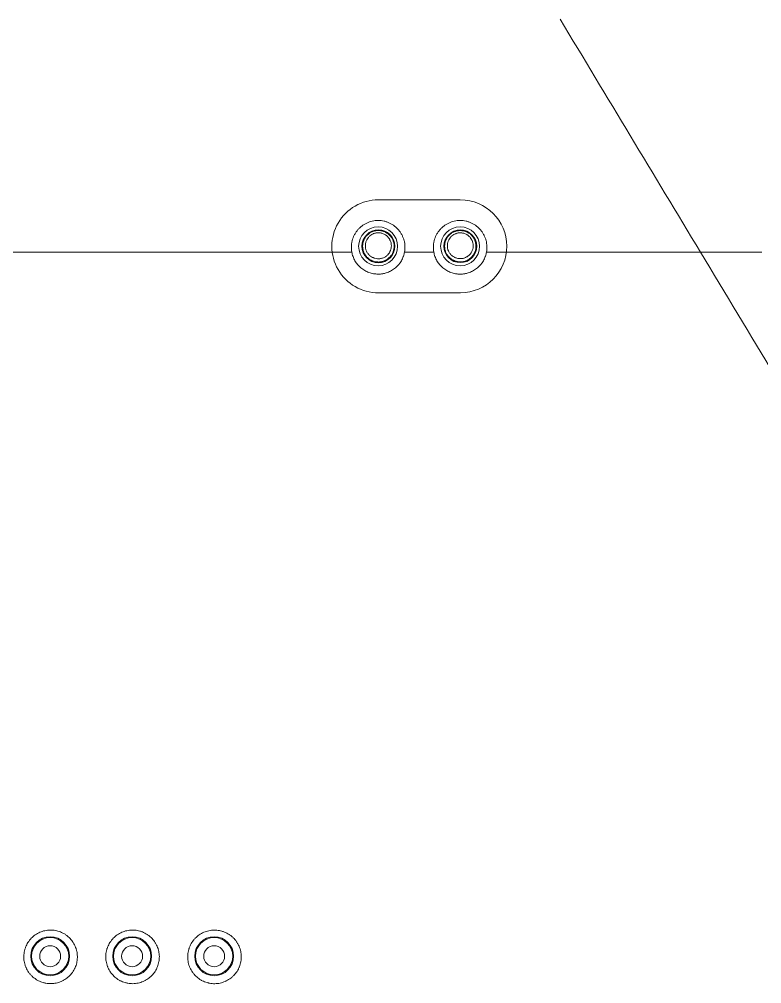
# Model space of a CAD drawing. Header units: millimetres. Extents: x 70151 to 230897, y 35202 to 113211.
# Drawn here: x 172248.04 to 172275.31, y 76651.96 to 76687.4 of the extents above; entities that cross this region are included whole.
import ezdxf

# ---------------------------------------------------------------- set-up
doc = ezdxf.new("R2010")
doc.units = ezdxf.units.MM
doc.header["$LTSCALE"] = 50
doc.layers.add('2-con', color=2, linetype='Continuous')
doc.layers.add('mark-B', color=2, linetype='Continuous', lineweight=20)

# ---------------------------------------------------------------- blocks, each defined once
blk = doc.blocks.new('무풍1way 일반')
at = {"layer": 'mark-B'}
for p, q in [((530.171, -459.67), (533.181, -459.665)), ((533.183, -463.085), (530.173, -463.084))]:
    blk.add_line(p, q, dxfattribs=at)
for centre, radius in [((539.217, -435.288), 0.715), ((539.217, -435.288), 0.715), ((539.217, -435.288), 0.715), ((539.217, -435.288), 0.684), ((542.23, -435.288), 0.715), ((542.23, -435.288), 0.715), ((542.23, -435.288), 0.715), ((542.23, -435.288), 0.684), ((545.242, -435.288), 0.715), ((545.242, -435.288), 0.715), ((545.242, -435.288), 0.715), ((545.242, -435.288), 0.684), ((539.217, -435.288), 0.385), ((542.23, -435.288), 0.385), ((545.242, -435.288), 0.385), ((530.18, -461.376), 0.715), ((530.18, -461.376), 0.715), ((530.18, -461.376), 0.715), ((530.18, -461.376), 0.715), ((533.193, -461.376), 0.715), ((533.193, -461.376), 0.715), ((533.193, -461.376), 0.715), ((533.193, -461.376), 0.715), ((530.173, -461.377), 0.602), ((533.183, -461.375), 0.605)]:
    blk.add_circle(centre, radius, dxfattribs=at)
for centre, radius, start, end in [((530.173, -461.377), 1.707, 90.0843, 269.9808), ((533.183, -461.375), 1.71, 269.9808, 90.0843)]:
    blk.add_arc(centre, radius, start, end, dxfattribs=at)
for points, knots in [([(539.217, -436.248), (539.152, -436.249), (539.088, -436.243), (538.993, -436.225), (538.962, -436.218), (538.915, -436.205), (538.9, -436.2), (538.869, -436.189), (538.854, -436.183), (538.779, -436.154), (538.722, -436.124), (538.655, -436.08), (538.642, -436.071), (538.616, -436.052), (538.603, -436.043), (538.565, -436.012), (538.541, -435.991), (538.472, -435.924), (538.431, -435.875), (538.385, -435.809), (538.376, -435.795), (538.359, -435.768), (538.335, -435.726), (538.3, -435.654), (538.277, -435.595), (538.262, -435.549), (538.258, -435.534), (538.249, -435.502), (538.246, -435.487), (538.229, -435.408), (538.221, -435.344), (538.22, -435.248), (538.221, -435.216), (538.224, -435.168), (538.226, -435.152), (538.23, -435.12), (538.233, -435.104), (538.247, -435.024), (538.265, -434.963), (538.294, -434.888), (538.3, -434.873), (538.314, -434.843), (538.321, -434.829), (538.343, -434.785), (538.359, -434.757), (538.411, -434.676), (538.451, -434.626), (538.508, -434.567), (538.519, -434.556), (538.543, -434.534), (538.579, -434.501), (538.643, -434.452), (538.698, -434.418), (538.74, -434.395), (538.755, -434.387), (538.784, -434.373), (538.799, -434.366), (538.873, -434.334), (538.935, -434.314), (539.029, -434.294), (539.061, -434.289), (539.126, -434.281), (539.159, -434.279), (539.255, -434.278), (539.319, -434.283), (539.399, -434.298), (539.415, -434.301), (539.446, -434.309), (539.493, -434.321), (539.569, -434.347), (539.627, -434.374), (539.67, -434.396), (539.684, -434.404), (539.712, -434.42), (539.726, -434.429), (539.794, -434.473), (539.844, -434.513), (539.913, -434.58), (539.935, -434.603), (539.966, -434.64), (539.976, -434.653), (539.996, -434.678), (540.005, -434.691), (540.051, -434.757), (540.082, -434.813), (540.114, -434.887), (540.12, -434.901), (540.131, -434.932), (540.136, -434.947), (540.151, -434.993), (540.159, -435.024), (540.18, -435.118), (540.187, -435.181), (540.189, -435.262), (540.189, -435.278), (540.188, -435.311), (540.185, -435.359), (540.175, -435.438), (540.16, -435.501), (540.147, -435.547), (540.142, -435.563), (540.132, -435.593), (540.126, -435.609), (540.097, -435.684), (540.068, -435.741), (540.015, -435.823), (539.997, -435.849), (539.966, -435.887), (539.956, -435.9), (539.935, -435.924), (539.924, -435.936), (539.868, -435.994), (539.819, -436.036), (539.739, -436.091), (539.711, -436.109), (539.654, -436.14), (539.596, -436.169), (539.536, -436.191), (539.474, -436.211), (539.443, -436.219), (539.347, -436.24), (539.283, -436.247), (539.217, -436.248)], [0, 0, 0, 0, 0.03125, 0.03125, 0.046875, 0.046875, 0.054687, 0.054687, 0.0625, 0.0625, 0.09375, 0.09375, 0.101562, 0.101562, 0.109375, 0.109375, 0.125, 0.125, 0.15625, 0.15625, 0.164062, 0.164062, 0.171875, 0.1875, 0.203125, 0.203125, 0.210937, 0.210937, 0.21875, 0.21875, 0.25, 0.25, 0.265625, 0.265625, 0.273437, 0.273437, 0.28125, 0.28125, 0.3125, 0.3125, 0.320312, 0.320312, 0.328125, 0.328125, 0.34375, 0.34375, 0.375, 0.375, 0.382812, 0.382812, 0.390625, 0.40625, 0.421875, 0.421875, 0.429687, 0.429687, 0.4375, 0.4375, 0.46875, 0.46875, 0.484375, 0.484375, 0.5, 0.5, 0.53125, 0.53125, 0.539062, 0.539062, 0.546875, 0.5625, 0.578125, 0.578125, 0.585937, 0.585937, 0.59375, 0.59375, 0.625, 0.625, 0.640625, 0.640625, 0.648437, 0.648437, 0.65625, 0.65625, 0.6875, 0.6875, 0.695312, 0.695312, 0.703125, 0.703125, 0.71875, 0.71875, 0.75, 0.75, 0.757812, 0.757812, 0.765625, 0.78125, 0.796875, 0.796875, 0.804687, 0.804687, 0.8125, 0.8125, 0.84375, 0.84375, 0.859375, 0.859375, 0.867187, 0.867187, 0.875, 0.875, 0.90625, 0.90625, 0.921875, 0.921875, 0.9375, 0.953125, 0.953125, 0.96875, 0.96875, 1, 1, 1, 1]), ([(539.217, -436.248), (539.152, -436.249), (539.088, -436.243), (538.993, -436.225), (538.962, -436.218), (538.915, -436.205), (538.9, -436.2), (538.869, -436.189), (538.854, -436.183), (538.779, -436.154), (538.722, -436.124), (538.655, -436.08), (538.642, -436.071), (538.616, -436.052), (538.603, -436.043), (538.565, -436.012), (538.541, -435.991), (538.472, -435.924), (538.431, -435.875), (538.385, -435.809), (538.376, -435.795), (538.359, -435.768), (538.335, -435.726), (538.3, -435.654), (538.277, -435.595), (538.262, -435.549), (538.258, -435.534), (538.249, -435.502), (538.246, -435.487), (538.229, -435.408), (538.221, -435.344), (538.22, -435.248), (538.221, -435.216), (538.224, -435.168), (538.226, -435.152), (538.23, -435.12), (538.233, -435.104), (538.247, -435.024), (538.265, -434.963), (538.294, -434.888), (538.3, -434.873), (538.314, -434.843), (538.321, -434.829), (538.343, -434.785), (538.359, -434.757), (538.411, -434.676), (538.451, -434.626), (538.508, -434.567), (538.519, -434.556), (538.543, -434.534), (538.579, -434.501), (538.643, -434.452), (538.698, -434.418), (538.74, -434.395), (538.755, -434.387), (538.784, -434.373), (538.799, -434.366), (538.873, -434.334), (538.935, -434.314), (539.029, -434.294), (539.061, -434.289), (539.126, -434.281), (539.159, -434.279), (539.255, -434.278), (539.319, -434.283), (539.399, -434.298), (539.415, -434.301), (539.446, -434.309), (539.493, -434.321), (539.569, -434.347), (539.627, -434.374), (539.67, -434.396), (539.684, -434.404), (539.712, -434.42), (539.726, -434.429), (539.794, -434.473), (539.844, -434.513), (539.913, -434.58), (539.935, -434.603), (539.966, -434.64), (539.976, -434.653), (539.996, -434.678), (540.005, -434.691), (540.051, -434.757), (540.082, -434.813), (540.114, -434.887), (540.12, -434.901), (540.131, -434.932), (540.136, -434.947), (540.151, -434.993), (540.159, -435.024), (540.18, -435.118), (540.187, -435.181), (540.189, -435.262), (540.189, -435.278), (540.188, -435.311), (540.185, -435.359), (540.175, -435.438), (540.16, -435.501), (540.147, -435.547), (540.142, -435.563), (540.132, -435.593), (540.126, -435.609), (540.097, -435.684), (540.068, -435.741), (540.015, -435.823), (539.997, -435.849), (539.966, -435.887), (539.956, -435.9), (539.935, -435.924), (539.924, -435.936), (539.868, -435.994), (539.819, -436.036), (539.739, -436.091), (539.711, -436.109), (539.654, -436.14), (539.596, -436.169), (539.536, -436.191), (539.474, -436.211), (539.443, -436.219), (539.347, -436.24), (539.283, -436.247), (539.217, -436.248)], [0, 0, 0, 0, 0.03125, 0.03125, 0.046875, 0.046875, 0.054687, 0.054687, 0.0625, 0.0625, 0.09375, 0.09375, 0.101562, 0.101562, 0.109375, 0.109375, 0.125, 0.125, 0.15625, 0.15625, 0.164062, 0.164062, 0.171875, 0.1875, 0.203125, 0.203125, 0.210937, 0.210937, 0.21875, 0.21875, 0.25, 0.25, 0.265625, 0.265625, 0.273437, 0.273437, 0.28125, 0.28125, 0.3125, 0.3125, 0.320312, 0.320312, 0.328125, 0.328125, 0.34375, 0.34375, 0.375, 0.375, 0.382812, 0.382812, 0.390625, 0.40625, 0.421875, 0.421875, 0.429687, 0.429687, 0.4375, 0.4375, 0.46875, 0.46875, 0.484375, 0.484375, 0.5, 0.5, 0.53125, 0.53125, 0.539062, 0.539062, 0.546875, 0.5625, 0.578125, 0.578125, 0.585937, 0.585937, 0.59375, 0.59375, 0.625, 0.625, 0.640625, 0.640625, 0.648437, 0.648437, 0.65625, 0.65625, 0.6875, 0.6875, 0.695312, 0.695312, 0.703125, 0.703125, 0.71875, 0.71875, 0.75, 0.75, 0.757812, 0.757812, 0.765625, 0.78125, 0.796875, 0.796875, 0.804687, 0.804687, 0.8125, 0.8125, 0.84375, 0.84375, 0.859375, 0.859375, 0.867187, 0.867187, 0.875, 0.875, 0.90625, 0.90625, 0.921875, 0.921875, 0.9375, 0.953125, 0.953125, 0.96875, 0.96875, 1, 1, 1, 1]), ([(542.23, -436.249), (542.165, -436.25), (542.1, -436.244), (542.006, -436.227), (541.975, -436.219), (541.928, -436.206), (541.912, -436.201), (541.882, -436.19), (541.867, -436.185), (541.792, -436.155), (541.735, -436.126), (541.668, -436.082), (541.654, -436.073), (541.628, -436.054), (541.615, -436.044), (541.577, -436.014), (541.553, -435.993), (541.484, -435.926), (541.443, -435.877), (541.397, -435.811), (541.388, -435.798), (541.371, -435.77), (541.347, -435.729), (541.311, -435.657), (541.289, -435.597), (541.274, -435.551), (541.269, -435.536), (541.261, -435.505), (541.257, -435.489), (541.24, -435.41), (541.232, -435.347), (541.23, -435.251), (541.231, -435.219), (541.235, -435.17), (541.237, -435.154), (541.241, -435.122), (541.243, -435.106), (541.258, -435.027), (541.275, -434.965), (541.304, -434.89), (541.311, -434.875), (541.324, -434.846), (541.331, -434.831), (541.353, -434.787), (541.369, -434.759), (541.421, -434.678), (541.461, -434.628), (541.517, -434.569), (541.529, -434.558), (541.553, -434.535), (541.589, -434.503), (541.653, -434.454), (541.708, -434.42), (541.75, -434.396), (541.764, -434.388), (541.794, -434.374), (541.809, -434.367), (541.883, -434.335), (541.944, -434.315), (542.039, -434.295), (542.071, -434.29), (542.136, -434.282), (542.168, -434.28), (542.265, -434.279), (542.329, -434.284), (542.408, -434.299), (542.424, -434.302), (542.456, -434.309), (542.503, -434.322), (542.579, -434.348), (542.637, -434.374), (542.68, -434.396), (542.694, -434.404), (542.722, -434.42), (542.736, -434.429), (542.804, -434.472), (542.854, -434.512), (542.922, -434.579), (542.944, -434.602), (542.976, -434.639), (542.986, -434.652), (543.006, -434.677), (543.015, -434.69), (543.061, -434.756), (543.092, -434.812), (543.124, -434.886), (543.13, -434.9), (543.141, -434.931), (543.147, -434.946), (543.162, -434.992), (543.17, -435.023), (543.19, -435.117), (543.198, -435.18), (543.2, -435.261), (543.2, -435.277), (543.199, -435.31), (543.196, -435.358), (543.186, -435.437), (543.172, -435.5), (543.159, -435.546), (543.154, -435.562), (543.143, -435.593), (543.138, -435.608), (543.108, -435.683), (543.079, -435.741), (543.027, -435.822), (543.008, -435.848), (542.978, -435.887), (542.968, -435.899), (542.946, -435.924), (542.936, -435.936), (542.88, -435.994), (542.831, -436.036), (542.751, -436.091), (542.723, -436.109), (542.666, -436.14), (542.608, -436.169), (542.548, -436.192), (542.487, -436.211), (542.455, -436.22), (542.359, -436.24), (542.295, -436.248), (542.23, -436.249)], [0, 0, 0, 0, 0.03125, 0.03125, 0.046875, 0.046875, 0.054688, 0.054688, 0.0625, 0.0625, 0.09375, 0.09375, 0.101563, 0.101563, 0.109375, 0.109375, 0.125, 0.125, 0.15625, 0.15625, 0.164063, 0.164063, 0.171875, 0.1875, 0.203125, 0.203125, 0.210938, 0.210938, 0.21875, 0.21875, 0.25, 0.25, 0.265625, 0.265625, 0.273438, 0.273438, 0.28125, 0.28125, 0.3125, 0.3125, 0.320313, 0.320313, 0.328125, 0.328125, 0.34375, 0.34375, 0.375, 0.375, 0.382813, 0.382813, 0.390625, 0.40625, 0.421875, 0.421875, 0.429688, 0.429688, 0.4375, 0.4375, 0.46875, 0.46875, 0.484375, 0.484375, 0.5, 0.5, 0.53125, 0.53125, 0.539063, 0.539063, 0.546875, 0.5625, 0.578125, 0.578125, 0.585938, 0.585938, 0.59375, 0.59375, 0.625, 0.625, 0.640625, 0.640625, 0.648438, 0.648438, 0.65625, 0.65625, 0.6875, 0.6875, 0.695313, 0.695313, 0.703125, 0.703125, 0.71875, 0.71875, 0.75, 0.75, 0.757813, 0.757813, 0.765625, 0.78125, 0.796875, 0.796875, 0.804688, 0.804688, 0.8125, 0.8125, 0.84375, 0.84375, 0.859375, 0.859375, 0.867188, 0.867188, 0.875, 0.875, 0.90625, 0.90625, 0.921875, 0.921875, 0.9375, 0.953125, 0.953125, 0.96875, 0.96875, 1, 1, 1, 1]), ([(542.23, -436.249), (542.165, -436.25), (542.1, -436.244), (542.006, -436.227), (541.975, -436.219), (541.928, -436.206), (541.912, -436.201), (541.882, -436.19), (541.867, -436.185), (541.792, -436.155), (541.735, -436.126), (541.668, -436.082), (541.654, -436.073), (541.628, -436.054), (541.615, -436.044), (541.577, -436.014), (541.553, -435.993), (541.484, -435.926), (541.443, -435.877), (541.397, -435.811), (541.388, -435.798), (541.371, -435.77), (541.347, -435.729), (541.311, -435.657), (541.289, -435.597), (541.274, -435.551), (541.269, -435.536), (541.261, -435.505), (541.257, -435.489), (541.24, -435.41), (541.232, -435.347), (541.23, -435.251), (541.231, -435.219), (541.235, -435.17), (541.237, -435.154), (541.241, -435.122), (541.243, -435.106), (541.258, -435.027), (541.275, -434.965), (541.304, -434.89), (541.311, -434.875), (541.324, -434.846), (541.331, -434.831), (541.353, -434.787), (541.369, -434.759), (541.421, -434.678), (541.461, -434.628), (541.517, -434.569), (541.529, -434.558), (541.553, -434.535), (541.589, -434.503), (541.653, -434.454), (541.708, -434.42), (541.75, -434.396), (541.764, -434.388), (541.794, -434.374), (541.809, -434.367), (541.883, -434.335), (541.944, -434.315), (542.039, -434.295), (542.071, -434.29), (542.136, -434.282), (542.168, -434.28), (542.265, -434.279), (542.329, -434.284), (542.408, -434.299), (542.424, -434.302), (542.456, -434.309), (542.503, -434.322), (542.579, -434.348), (542.637, -434.374), (542.68, -434.396), (542.694, -434.404), (542.722, -434.42), (542.736, -434.429), (542.804, -434.472), (542.854, -434.512), (542.922, -434.579), (542.944, -434.602), (542.976, -434.639), (542.986, -434.652), (543.006, -434.677), (543.015, -434.69), (543.061, -434.756), (543.092, -434.812), (543.124, -434.886), (543.13, -434.9), (543.141, -434.931), (543.147, -434.946), (543.162, -434.992), (543.17, -435.023), (543.19, -435.117), (543.198, -435.18), (543.2, -435.261), (543.2, -435.277), (543.199, -435.31), (543.196, -435.358), (543.186, -435.437), (543.172, -435.5), (543.159, -435.546), (543.154, -435.562), (543.143, -435.593), (543.138, -435.608), (543.108, -435.683), (543.079, -435.741), (543.027, -435.822), (543.008, -435.848), (542.978, -435.887), (542.968, -435.899), (542.946, -435.924), (542.936, -435.936), (542.88, -435.994), (542.831, -436.036), (542.751, -436.091), (542.723, -436.109), (542.666, -436.14), (542.608, -436.169), (542.548, -436.192), (542.487, -436.211), (542.455, -436.22), (542.359, -436.24), (542.295, -436.248), (542.23, -436.249)], [0, 0, 0, 0, 0.03125, 0.03125, 0.046875, 0.046875, 0.054688, 0.054688, 0.0625, 0.0625, 0.09375, 0.09375, 0.101563, 0.101563, 0.109375, 0.109375, 0.125, 0.125, 0.15625, 0.15625, 0.164063, 0.164063, 0.171875, 0.1875, 0.203125, 0.203125, 0.210938, 0.210938, 0.21875, 0.21875, 0.25, 0.25, 0.265625, 0.265625, 0.273438, 0.273438, 0.28125, 0.28125, 0.3125, 0.3125, 0.320313, 0.320313, 0.328125, 0.328125, 0.34375, 0.34375, 0.375, 0.375, 0.382813, 0.382813, 0.390625, 0.40625, 0.421875, 0.421875, 0.429688, 0.429688, 0.4375, 0.4375, 0.46875, 0.46875, 0.484375, 0.484375, 0.5, 0.5, 0.53125, 0.53125, 0.539063, 0.539063, 0.546875, 0.5625, 0.578125, 0.578125, 0.585938, 0.585938, 0.59375, 0.59375, 0.625, 0.625, 0.640625, 0.640625, 0.648438, 0.648438, 0.65625, 0.65625, 0.6875, 0.6875, 0.695313, 0.695313, 0.703125, 0.703125, 0.71875, 0.71875, 0.75, 0.75, 0.757813, 0.757813, 0.765625, 0.78125, 0.796875, 0.796875, 0.804688, 0.804688, 0.8125, 0.8125, 0.84375, 0.84375, 0.859375, 0.859375, 0.867188, 0.867188, 0.875, 0.875, 0.90625, 0.90625, 0.921875, 0.921875, 0.9375, 0.953125, 0.953125, 0.96875, 0.96875, 1, 1, 1, 1]), ([(545.242, -436.249), (545.177, -436.25), (545.113, -436.245), (545.018, -436.228), (544.987, -436.22), (544.925, -436.203), (544.894, -436.192), (544.804, -436.156), (544.747, -436.127), (544.68, -436.084), (544.667, -436.075), (544.64, -436.056), (544.627, -436.046), (544.589, -436.016), (544.565, -435.995), (544.496, -435.928), (544.455, -435.88), (544.409, -435.813), (544.4, -435.8), (544.383, -435.773), (544.358, -435.731), (544.323, -435.659), (544.3, -435.6), (544.285, -435.554), (544.281, -435.539), (544.272, -435.507), (544.268, -435.492), (544.251, -435.413), (544.243, -435.349), (544.241, -435.253), (544.242, -435.221), (544.246, -435.173), (544.248, -435.157), (544.252, -435.124), (544.254, -435.108), (544.268, -435.029), (544.285, -434.967), (544.315, -434.892), (544.321, -434.877), (544.334, -434.848), (544.341, -434.833), (544.363, -434.79), (544.379, -434.761), (544.431, -434.68), (544.471, -434.629), (544.527, -434.571), (544.539, -434.559), (544.563, -434.537), (544.599, -434.504), (544.663, -434.455), (544.717, -434.421), (544.76, -434.397), (544.774, -434.39), (544.803, -434.375), (544.818, -434.368), (544.893, -434.336), (544.954, -434.316), (545.048, -434.296), (545.08, -434.29), (545.145, -434.283), (545.177, -434.281), (545.274, -434.279), (545.338, -434.285), (545.418, -434.299), (545.434, -434.302), (545.465, -434.31), (545.512, -434.322), (545.588, -434.348), (545.646, -434.374), (545.689, -434.396), (545.703, -434.404), (545.731, -434.42), (545.745, -434.428), (545.813, -434.472), (545.863, -434.512), (545.932, -434.578), (545.954, -434.602), (545.985, -434.639), (545.996, -434.651), (546.015, -434.677), (546.025, -434.69), (546.071, -434.755), (546.102, -434.811), (546.134, -434.885), (546.14, -434.899), (546.152, -434.93), (546.157, -434.945), (546.172, -434.991), (546.18, -435.022), (546.201, -435.116), (546.209, -435.179), (546.211, -435.26), (546.211, -435.276), (546.21, -435.309), (546.207, -435.357), (546.197, -435.436), (546.183, -435.499), (546.17, -435.546), (546.165, -435.561), (546.155, -435.592), (546.149, -435.607), (546.12, -435.683), (546.091, -435.74), (546.039, -435.822), (546.02, -435.848), (545.99, -435.886), (545.98, -435.899), (545.958, -435.924), (545.947, -435.936), (545.891, -435.994), (545.843, -436.036), (545.763, -436.091), (545.735, -436.109), (545.678, -436.14), (545.62, -436.169), (545.56, -436.192), (545.499, -436.212), (545.467, -436.22), (545.372, -436.241), (545.307, -436.248), (545.242, -436.249)], [0, 0, 0, 0, 0.03125, 0.03125, 0.046875, 0.046875, 0.0625, 0.0625, 0.09375, 0.09375, 0.101563, 0.101563, 0.109375, 0.109375, 0.125, 0.125, 0.15625, 0.15625, 0.164063, 0.164063, 0.171875, 0.1875, 0.203125, 0.203125, 0.210938, 0.210938, 0.21875, 0.21875, 0.25, 0.25, 0.265625, 0.265625, 0.273438, 0.273438, 0.28125, 0.28125, 0.3125, 0.3125, 0.320313, 0.320313, 0.328125, 0.328125, 0.34375, 0.34375, 0.375, 0.375, 0.382813, 0.382813, 0.390625, 0.40625, 0.421875, 0.421875, 0.429688, 0.429688, 0.4375, 0.4375, 0.46875, 0.46875, 0.484375, 0.484375, 0.5, 0.5, 0.53125, 0.53125, 0.539062, 0.539062, 0.546875, 0.5625, 0.578125, 0.578125, 0.585937, 0.585937, 0.59375, 0.59375, 0.625, 0.625, 0.640625, 0.640625, 0.648437, 0.648437, 0.65625, 0.65625, 0.6875, 0.6875, 0.695312, 0.695312, 0.703125, 0.703125, 0.71875, 0.71875, 0.75, 0.75, 0.757813, 0.757813, 0.765625, 0.78125, 0.796875, 0.796875, 0.804688, 0.804688, 0.8125, 0.8125, 0.84375, 0.84375, 0.859375, 0.859375, 0.867188, 0.867188, 0.875, 0.875, 0.90625, 0.90625, 0.921875, 0.921875, 0.9375, 0.953125, 0.953125, 0.96875, 0.96875, 1, 1, 1, 1]), ([(545.242, -436.249), (545.177, -436.25), (545.113, -436.245), (545.018, -436.228), (544.987, -436.22), (544.925, -436.203), (544.894, -436.192), (544.804, -436.156), (544.747, -436.127), (544.68, -436.084), (544.667, -436.075), (544.64, -436.056), (544.627, -436.046), (544.589, -436.016), (544.565, -435.995), (544.496, -435.928), (544.455, -435.88), (544.409, -435.813), (544.4, -435.8), (544.383, -435.773), (544.358, -435.731), (544.323, -435.659), (544.3, -435.6), (544.285, -435.554), (544.281, -435.539), (544.272, -435.507), (544.268, -435.492), (544.251, -435.413), (544.243, -435.349), (544.241, -435.253), (544.242, -435.221), (544.246, -435.173), (544.248, -435.157), (544.252, -435.124), (544.254, -435.108), (544.268, -435.029), (544.285, -434.967), (544.315, -434.892), (544.321, -434.877), (544.334, -434.848), (544.341, -434.833), (544.363, -434.79), (544.379, -434.761), (544.431, -434.68), (544.471, -434.629), (544.527, -434.571), (544.539, -434.559), (544.563, -434.537), (544.599, -434.504), (544.663, -434.455), (544.717, -434.421), (544.76, -434.397), (544.774, -434.39), (544.803, -434.375), (544.818, -434.368), (544.893, -434.336), (544.954, -434.316), (545.048, -434.296), (545.08, -434.29), (545.145, -434.283), (545.177, -434.281), (545.274, -434.279), (545.338, -434.285), (545.418, -434.299), (545.434, -434.302), (545.465, -434.31), (545.512, -434.322), (545.588, -434.348), (545.646, -434.374), (545.689, -434.396), (545.703, -434.404), (545.731, -434.42), (545.745, -434.428), (545.813, -434.472), (545.863, -434.512), (545.932, -434.578), (545.954, -434.602), (545.985, -434.639), (545.996, -434.651), (546.015, -434.677), (546.025, -434.69), (546.071, -434.755), (546.102, -434.811), (546.134, -434.885), (546.14, -434.899), (546.152, -434.93), (546.157, -434.945), (546.172, -434.991), (546.18, -435.022), (546.201, -435.116), (546.209, -435.179), (546.211, -435.26), (546.211, -435.276), (546.21, -435.309), (546.207, -435.357), (546.197, -435.436), (546.183, -435.499), (546.17, -435.546), (546.165, -435.561), (546.155, -435.592), (546.149, -435.607), (546.12, -435.683), (546.091, -435.74), (546.039, -435.822), (546.02, -435.848), (545.99, -435.886), (545.98, -435.899), (545.958, -435.924), (545.947, -435.936), (545.891, -435.994), (545.843, -436.036), (545.763, -436.091), (545.735, -436.109), (545.678, -436.14), (545.62, -436.169), (545.56, -436.192), (545.499, -436.212), (545.467, -436.22), (545.372, -436.241), (545.307, -436.248), (545.242, -436.249)], [0, 0, 0, 0, 0.03125, 0.03125, 0.046875, 0.046875, 0.0625, 0.0625, 0.09375, 0.09375, 0.101563, 0.101563, 0.109375, 0.109375, 0.125, 0.125, 0.15625, 0.15625, 0.164063, 0.164063, 0.171875, 0.1875, 0.203125, 0.203125, 0.210938, 0.210938, 0.21875, 0.21875, 0.25, 0.25, 0.265625, 0.265625, 0.273438, 0.273438, 0.28125, 0.28125, 0.3125, 0.3125, 0.320313, 0.320313, 0.328125, 0.328125, 0.34375, 0.34375, 0.375, 0.375, 0.382813, 0.382813, 0.390625, 0.40625, 0.421875, 0.421875, 0.429688, 0.429688, 0.4375, 0.4375, 0.46875, 0.46875, 0.484375, 0.484375, 0.5, 0.5, 0.53125, 0.53125, 0.539062, 0.539062, 0.546875, 0.5625, 0.578125, 0.578125, 0.585937, 0.585937, 0.59375, 0.59375, 0.625, 0.625, 0.640625, 0.640625, 0.648437, 0.648437, 0.65625, 0.65625, 0.6875, 0.6875, 0.695312, 0.695312, 0.703125, 0.703125, 0.71875, 0.71875, 0.75, 0.75, 0.757813, 0.757813, 0.765625, 0.78125, 0.796875, 0.796875, 0.804688, 0.804688, 0.8125, 0.8125, 0.84375, 0.84375, 0.859375, 0.859375, 0.867188, 0.867188, 0.875, 0.875, 0.90625, 0.90625, 0.921875, 0.921875, 0.9375, 0.953125, 0.953125, 0.96875, 0.96875, 1, 1, 1, 1]), ([(506.314, -436.212), (506.506, -436.531), (507.027, -437.395), (507.762, -438.618), (508.916, -440.534), (511.576, -444.949), (515.855, -452.047), (519.52, -458.124), (521.353, -461.163)], [0, 0, 0, 0, 0.038258, 0.103777, 0.146712, 0.26836, 0.63418, 1, 1, 1, 1]), ([(506.314, -436.212), (506.506, -436.531), (507.027, -437.395), (507.762, -438.618), (508.916, -440.534), (511.576, -444.949), (515.855, -452.047), (519.52, -458.124), (521.353, -461.163)], [0, 0, 0, 0, 0.038258, 0.103777, 0.146712, 0.26836, 0.63418, 1, 1, 1, 1]), ([(529.21, -461.163), (529.215, -461.135), (529.224, -461.094), (529.236, -461.053), (529.245, -461.026), (529.25, -461.012), (529.274, -460.945), (529.298, -460.894), (529.341, -460.82), (529.364, -460.784), (529.389, -460.75), (529.407, -460.727), (529.416, -460.716), (529.462, -460.661), (529.502, -460.621), (529.567, -460.566), (529.59, -460.548), (529.637, -460.515), (529.661, -460.5), (529.736, -460.457), (529.788, -460.432), (529.869, -460.403), (529.896, -460.394), (529.938, -460.383), (529.952, -460.38), (529.98, -460.373), (529.994, -460.371), (530.065, -460.358), (530.122, -460.353), (530.208, -460.353), (530.237, -460.355), (530.28, -460.358), (530.295, -460.36), (530.323, -460.364), (530.338, -460.366), (530.408, -460.379), (530.464, -460.394), (530.544, -460.423), (530.571, -460.434), (530.623, -460.459), (530.649, -460.472), (530.723, -460.515), (530.769, -460.548), (530.835, -460.603), (530.856, -460.622), (530.896, -460.663), (530.916, -460.684), (530.97, -460.75), (531.003, -460.796), (531.045, -460.87), (531.059, -460.895), (531.083, -460.947), (531.094, -460.973), (531.123, -461.053), (531.138, -461.107), (531.148, -461.163)], [0, 0, 0, 0, 0.03125, 0.046875, 0.046875, 0.0625, 0.0625, 0.125, 0.125, 0.15625, 0.171875, 0.171875, 0.1875, 0.1875, 0.25, 0.25, 0.28125, 0.28125, 0.3125, 0.3125, 0.375, 0.375, 0.40625, 0.40625, 0.421875, 0.421875, 0.4375, 0.4375, 0.5, 0.5, 0.53125, 0.53125, 0.546875, 0.546875, 0.5625, 0.5625, 0.625, 0.625, 0.65625, 0.65625, 0.6875, 0.6875, 0.75, 0.75, 0.78125, 0.78125, 0.8125, 0.8125, 0.875, 0.875, 0.90625, 0.90625, 0.9375, 0.9375, 1, 1, 1, 1]), ([(529.21, -461.163), (529.215, -461.135), (529.224, -461.094), (529.236, -461.053), (529.245, -461.026), (529.25, -461.012), (529.274, -460.945), (529.298, -460.894), (529.341, -460.82), (529.364, -460.784), (529.389, -460.75), (529.407, -460.727), (529.416, -460.716), (529.462, -460.661), (529.502, -460.621), (529.567, -460.566), (529.59, -460.548), (529.637, -460.515), (529.661, -460.5), (529.736, -460.457), (529.788, -460.432), (529.869, -460.403), (529.896, -460.394), (529.938, -460.383), (529.952, -460.38), (529.98, -460.373), (529.994, -460.371), (530.065, -460.358), (530.122, -460.353), (530.208, -460.353), (530.237, -460.355), (530.28, -460.358), (530.295, -460.36), (530.323, -460.364), (530.338, -460.366), (530.408, -460.379), (530.464, -460.394), (530.544, -460.423), (530.571, -460.434), (530.623, -460.459), (530.649, -460.472), (530.723, -460.515), (530.769, -460.548), (530.835, -460.603), (530.856, -460.622), (530.896, -460.663), (530.916, -460.684), (530.97, -460.75), (531.003, -460.796), (531.045, -460.87), (531.059, -460.895), (531.083, -460.947), (531.094, -460.973), (531.123, -461.053), (531.138, -461.107), (531.148, -461.163)], [0, 0, 0, 0, 0.03125, 0.046875, 0.046875, 0.0625, 0.0625, 0.125, 0.125, 0.15625, 0.171875, 0.171875, 0.1875, 0.1875, 0.25, 0.25, 0.28125, 0.28125, 0.3125, 0.3125, 0.375, 0.375, 0.40625, 0.40625, 0.421875, 0.421875, 0.4375, 0.4375, 0.5, 0.5, 0.53125, 0.53125, 0.546875, 0.546875, 0.5625, 0.5625, 0.625, 0.625, 0.65625, 0.65625, 0.6875, 0.6875, 0.75, 0.75, 0.78125, 0.78125, 0.8125, 0.8125, 0.875, 0.875, 0.90625, 0.90625, 0.9375, 0.9375, 1, 1, 1, 1]), ([(532.222, -461.163), (532.227, -461.135), (532.237, -461.094), (532.249, -461.053), (532.257, -461.026), (532.262, -461.012), (532.286, -460.945), (532.311, -460.894), (532.353, -460.82), (532.376, -460.784), (532.401, -460.75), (532.419, -460.727), (532.428, -460.716), (532.474, -460.661), (532.514, -460.621), (532.58, -460.566), (532.602, -460.548), (532.649, -460.516), (532.674, -460.5), (532.748, -460.457), (532.8, -460.433), (532.881, -460.403), (532.908, -460.395), (532.95, -460.383), (532.964, -460.38), (532.992, -460.374), (533.007, -460.371), (533.077, -460.358), (533.134, -460.353), (533.22, -460.354), (533.249, -460.355), (533.292, -460.359), (533.307, -460.36), (533.336, -460.364), (533.35, -460.366), (533.42, -460.379), (533.476, -460.394), (533.556, -460.423), (533.583, -460.434), (533.635, -460.459), (533.661, -460.472), (533.735, -460.515), (533.781, -460.548), (533.847, -460.603), (533.868, -460.623), (533.908, -460.663), (533.928, -460.684), (533.982, -460.75), (534.015, -460.796), (534.057, -460.87), (534.071, -460.895), (534.095, -460.947), (534.106, -460.973), (534.135, -461.053), (534.15, -461.107), (534.16, -461.163)], [0, 0, 0, 0, 0.03125, 0.046875, 0.046875, 0.0625, 0.0625, 0.125, 0.125, 0.15625, 0.171875, 0.171875, 0.1875, 0.1875, 0.25, 0.25, 0.28125, 0.28125, 0.3125, 0.3125, 0.375, 0.375, 0.40625, 0.40625, 0.421875, 0.421875, 0.4375, 0.4375, 0.5, 0.5, 0.53125, 0.53125, 0.546875, 0.546875, 0.5625, 0.5625, 0.625, 0.625, 0.65625, 0.65625, 0.6875, 0.6875, 0.75, 0.75, 0.78125, 0.78125, 0.8125, 0.8125, 0.875, 0.875, 0.90625, 0.90625, 0.9375, 0.9375, 1, 1, 1, 1]), ([(532.222, -461.163), (532.227, -461.135), (532.237, -461.094), (532.249, -461.053), (532.257, -461.026), (532.262, -461.012), (532.286, -460.945), (532.311, -460.894), (532.353, -460.82), (532.376, -460.784), (532.401, -460.75), (532.419, -460.727), (532.428, -460.716), (532.474, -460.661), (532.514, -460.621), (532.58, -460.566), (532.602, -460.548), (532.649, -460.516), (532.674, -460.5), (532.748, -460.457), (532.8, -460.433), (532.881, -460.403), (532.908, -460.395), (532.95, -460.383), (532.964, -460.38), (532.992, -460.374), (533.007, -460.371), (533.077, -460.358), (533.134, -460.353), (533.22, -460.354), (533.249, -460.355), (533.292, -460.359), (533.307, -460.36), (533.336, -460.364), (533.35, -460.366), (533.42, -460.379), (533.476, -460.394), (533.556, -460.423), (533.583, -460.434), (533.635, -460.459), (533.661, -460.472), (533.735, -460.515), (533.781, -460.548), (533.847, -460.603), (533.868, -460.623), (533.908, -460.663), (533.928, -460.684), (533.982, -460.75), (534.015, -460.796), (534.057, -460.87), (534.071, -460.895), (534.095, -460.947), (534.106, -460.973), (534.135, -461.053), (534.15, -461.107), (534.16, -461.163)], [0, 0, 0, 0, 0.03125, 0.046875, 0.046875, 0.0625, 0.0625, 0.125, 0.125, 0.15625, 0.171875, 0.171875, 0.1875, 0.1875, 0.25, 0.25, 0.28125, 0.28125, 0.3125, 0.3125, 0.375, 0.375, 0.40625, 0.40625, 0.421875, 0.421875, 0.4375, 0.4375, 0.5, 0.5, 0.53125, 0.53125, 0.546875, 0.546875, 0.5625, 0.5625, 0.625, 0.625, 0.65625, 0.65625, 0.6875, 0.6875, 0.75, 0.75, 0.78125, 0.78125, 0.8125, 0.8125, 0.875, 0.875, 0.90625, 0.90625, 0.9375, 0.9375, 1, 1, 1, 1]), ([(529.734, -461.75), (529.71, -461.721), (529.689, -461.69), (529.661, -461.641), (529.653, -461.624), (529.638, -461.589), (529.631, -461.571), (529.614, -461.518), (529.606, -461.482), (529.6, -461.426), (529.599, -461.407), (529.598, -461.369), (529.599, -461.351), (529.603, -461.295), (529.61, -461.258), (529.63, -461.185), (529.644, -461.151), (529.669, -461.101), (529.679, -461.084), (529.699, -461.053), (529.71, -461.037), (529.745, -460.993), (529.771, -460.966), (529.814, -460.929), (529.829, -460.917), (529.86, -460.896), (529.876, -460.886), (529.925, -460.858), (529.96, -460.843), (530.014, -460.825), (530.032, -460.82), (530.069, -460.812), (530.106, -460.806), (530.144, -460.803), (530.172, -460.803), (530.182, -460.803), (530.201, -460.804), (530.21, -460.804), (530.258, -460.808), (530.295, -460.815), (530.349, -460.83), (530.367, -460.836), (530.394, -460.847), (530.403, -460.85), (530.42, -460.858), (530.428, -460.862), (530.47, -460.884), (530.502, -460.904), (530.546, -460.94), (530.56, -460.952), (530.588, -460.979), (530.6, -460.992), (530.625, -461.021), (530.636, -461.036), (530.658, -461.067), (530.668, -461.083), (530.695, -461.132), (530.71, -461.167), (530.727, -461.22), (530.732, -461.239), (530.74, -461.275), (530.746, -461.312), (530.748, -461.349), (530.749, -461.387), (530.748, -461.406), (530.744, -461.462), (530.737, -461.498), (530.722, -461.552), (530.716, -461.57), (530.702, -461.605), (530.694, -461.623), (530.669, -461.673), (530.649, -461.704), (530.614, -461.749), (530.601, -461.763), (530.575, -461.79), (530.562, -461.803), (530.519, -461.84), (530.488, -461.861), (530.438, -461.889), (530.421, -461.898), (530.387, -461.913), (530.352, -461.926), (530.315, -461.936), (530.278, -461.944), (530.259, -461.947), (530.203, -461.954), (530.165, -461.955), (530.118, -461.951), (530.109, -461.95), (530.09, -461.947), (530.08, -461.946), (530.052, -461.941), (530.034, -461.936), (529.979, -461.921), (529.944, -461.907), (529.902, -461.885), (529.894, -461.881), (529.877, -461.871), (529.853, -461.856), (529.815, -461.829), (529.787, -461.804), (529.76, -461.778), (529.747, -461.764), (529.734, -461.75)], [0, 0, 0, 0, 0.03125, 0.03125, 0.046875, 0.046875, 0.0625, 0.0625, 0.09375, 0.09375, 0.109375, 0.109375, 0.125, 0.125, 0.15625, 0.15625, 0.1875, 0.1875, 0.203125, 0.203125, 0.21875, 0.21875, 0.25, 0.25, 0.265625, 0.265625, 0.28125, 0.28125, 0.3125, 0.3125, 0.328125, 0.328125, 0.34375, 0.359375, 0.359375, 0.367188, 0.367188, 0.375, 0.375, 0.40625, 0.40625, 0.421875, 0.421875, 0.429688, 0.429688, 0.4375, 0.4375, 0.46875, 0.46875, 0.484375, 0.484375, 0.5, 0.5, 0.515625, 0.515625, 0.53125, 0.53125, 0.5625, 0.5625, 0.578125, 0.578125, 0.59375, 0.609375, 0.609375, 0.625, 0.625, 0.65625, 0.65625, 0.671875, 0.671875, 0.6875, 0.6875, 0.71875, 0.71875, 0.734375, 0.734375, 0.75, 0.75, 0.78125, 0.78125, 0.796875, 0.796875, 0.8125, 0.828125, 0.828125, 0.84375, 0.84375, 0.875, 0.875, 0.882813, 0.882813, 0.890625, 0.890625, 0.90625, 0.90625, 0.9375, 0.9375, 0.945313, 0.945313, 0.953125, 0.96875, 0.984375, 0.984375, 1, 1, 1, 1]), ([(529.811, -461.703), (529.822, -461.715), (529.832, -461.726), (529.855, -461.748), (529.878, -461.768), (529.903, -461.786), (529.929, -461.803), (529.943, -461.811), (529.985, -461.833), (530.014, -461.844), (530.059, -461.857), (530.074, -461.861), (530.105, -461.866), (530.121, -461.868), (530.167, -461.872), (530.199, -461.871), (530.245, -461.866), (530.261, -461.863), (530.292, -461.856), (530.322, -461.848), (530.351, -461.837), (530.379, -461.825), (530.393, -461.817), (530.435, -461.794), (530.46, -461.776), (530.495, -461.746), (530.506, -461.735), (530.528, -461.713), (530.538, -461.701), (530.567, -461.664), (530.584, -461.638), (530.605, -461.597), (530.611, -461.583), (530.622, -461.554), (530.627, -461.539), (530.64, -461.495), (530.645, -461.464), (530.649, -461.418), (530.649, -461.403), (530.648, -461.372), (530.646, -461.341), (530.641, -461.311), (530.635, -461.281), (530.631, -461.266), (530.617, -461.221), (530.604, -461.193), (530.582, -461.153), (530.574, -461.139), (530.556, -461.114), (530.547, -461.101), (530.527, -461.078), (530.516, -461.066), (530.494, -461.044), (530.482, -461.034), (530.445, -461.005), (530.419, -460.988), (530.378, -460.967), (530.363, -460.96), (530.334, -460.949), (530.319, -460.944), (530.274, -460.931), (530.244, -460.925), (530.196, -460.921), (530.181, -460.921), (530.149, -460.922), (530.118, -460.924), (530.087, -460.929), (530.057, -460.936), (530.041, -460.94), (529.997, -460.954), (529.968, -460.967), (529.928, -460.99), (529.914, -460.998), (529.889, -461.016), (529.876, -461.026), (529.841, -461.056), (529.82, -461.079), (529.791, -461.115), (529.782, -461.128), (529.765, -461.154), (529.757, -461.168), (529.737, -461.209), (529.725, -461.238), (529.709, -461.298), (529.703, -461.328), (529.7, -461.374), (529.699, -461.389), (529.7, -461.42), (529.701, -461.436), (529.706, -461.482), (529.713, -461.512), (529.727, -461.556), (529.732, -461.57), (529.744, -461.599), (529.751, -461.613), (529.774, -461.653), (529.791, -461.679), (529.811, -461.703)], [0, 0, 0, 0, 0.015625, 0.015625, 0.03125, 0.046875, 0.046875, 0.0625, 0.0625, 0.09375, 0.09375, 0.109375, 0.109375, 0.125, 0.125, 0.15625, 0.15625, 0.171875, 0.171875, 0.1875, 0.203125, 0.203125, 0.21875, 0.21875, 0.25, 0.25, 0.265625, 0.265625, 0.28125, 0.28125, 0.3125, 0.3125, 0.328125, 0.328125, 0.34375, 0.34375, 0.375, 0.375, 0.390625, 0.390625, 0.40625, 0.421875, 0.421875, 0.4375, 0.4375, 0.46875, 0.46875, 0.484375, 0.484375, 0.5, 0.5, 0.515625, 0.515625, 0.53125, 0.53125, 0.5625, 0.5625, 0.578125, 0.578125, 0.59375, 0.59375, 0.625, 0.625, 0.640625, 0.640625, 0.65625, 0.671875, 0.671875, 0.6875, 0.6875, 0.71875, 0.71875, 0.734375, 0.734375, 0.75, 0.75, 0.78125, 0.78125, 0.796875, 0.796875, 0.8125, 0.8125, 0.84375, 0.84375, 0.875, 0.875, 0.890625, 0.890625, 0.90625, 0.90625, 0.9375, 0.9375, 0.953125, 0.953125, 0.96875, 0.96875, 1, 1, 1, 1]), ([(532.744, -461.752), (532.719, -461.723), (532.698, -461.692), (532.67, -461.643), (532.662, -461.626), (532.646, -461.591), (532.64, -461.573), (532.622, -461.52), (532.614, -461.483), (532.607, -461.427), (532.606, -461.408), (532.605, -461.37), (532.606, -461.352), (532.61, -461.296), (532.616, -461.259), (532.636, -461.185), (532.65, -461.15), (532.675, -461.1), (532.685, -461.084), (532.705, -461.052), (532.716, -461.036), (532.751, -460.991), (532.777, -460.964), (532.82, -460.927), (532.835, -460.915), (532.866, -460.893), (532.882, -460.883), (532.931, -460.855), (532.966, -460.839), (533.02, -460.821), (533.039, -460.816), (533.076, -460.808), (533.113, -460.802), (533.151, -460.799), (533.18, -460.798), (533.189, -460.798), (533.208, -460.799), (533.218, -460.799), (533.266, -460.803), (533.303, -460.809), (533.358, -460.825), (533.376, -460.831), (533.402, -460.841), (533.411, -460.845), (533.429, -460.853), (533.437, -460.857), (533.479, -460.878), (533.511, -460.899), (533.556, -460.934), (533.57, -460.946), (533.598, -460.973), (533.611, -460.986), (533.636, -461.015), (533.647, -461.031), (533.669, -461.062), (533.679, -461.078), (533.706, -461.127), (533.721, -461.161), (533.739, -461.215), (533.744, -461.233), (533.752, -461.27), (533.758, -461.307), (533.761, -461.345), (533.762, -461.382), (533.762, -461.401), (533.757, -461.458), (533.751, -461.495), (533.736, -461.549), (533.73, -461.567), (533.716, -461.602), (533.708, -461.62), (533.683, -461.67), (533.663, -461.702), (533.628, -461.747), (533.616, -461.761), (533.589, -461.789), (533.576, -461.802), (533.533, -461.839), (533.502, -461.861), (533.452, -461.889), (533.435, -461.897), (533.4, -461.913), (533.365, -461.926), (533.329, -461.937), (533.291, -461.945), (533.272, -461.948), (533.216, -461.955), (533.178, -461.956), (533.13, -461.952), (533.121, -461.951), (533.102, -461.949), (533.092, -461.948), (533.064, -461.943), (533.046, -461.938), (532.991, -461.923), (532.956, -461.909), (532.913, -461.888), (532.905, -461.883), (532.888, -461.874), (532.864, -461.859), (532.825, -461.832), (532.797, -461.807), (532.769, -461.781), (532.756, -461.767), (532.744, -461.752)], [0, 0, 0, 0, 0.03125, 0.03125, 0.046875, 0.046875, 0.0625, 0.0625, 0.09375, 0.09375, 0.109375, 0.109375, 0.125, 0.125, 0.15625, 0.15625, 0.1875, 0.1875, 0.203125, 0.203125, 0.21875, 0.21875, 0.25, 0.25, 0.265625, 0.265625, 0.28125, 0.28125, 0.3125, 0.3125, 0.328125, 0.328125, 0.34375, 0.359375, 0.359375, 0.367188, 0.367188, 0.375, 0.375, 0.40625, 0.40625, 0.421875, 0.421875, 0.429688, 0.429688, 0.4375, 0.4375, 0.46875, 0.46875, 0.484375, 0.484375, 0.5, 0.5, 0.515625, 0.515625, 0.53125, 0.53125, 0.5625, 0.5625, 0.578125, 0.578125, 0.59375, 0.609375, 0.609375, 0.625, 0.625, 0.65625, 0.65625, 0.671875, 0.671875, 0.6875, 0.6875, 0.71875, 0.71875, 0.734375, 0.734375, 0.75, 0.75, 0.78125, 0.78125, 0.796875, 0.796875, 0.8125, 0.828125, 0.828125, 0.84375, 0.84375, 0.875, 0.875, 0.882813, 0.882813, 0.890625, 0.890625, 0.90625, 0.90625, 0.9375, 0.9375, 0.945313, 0.945313, 0.953125, 0.96875, 0.984375, 0.984375, 1, 1, 1, 1]), ([(532.821, -461.705), (532.831, -461.717), (532.842, -461.728), (532.864, -461.75), (532.888, -461.77), (532.913, -461.788), (532.94, -461.805), (532.954, -461.813), (532.996, -461.835), (533.025, -461.846), (533.07, -461.859), (533.086, -461.862), (533.117, -461.868), (533.133, -461.87), (533.18, -461.873), (533.211, -461.872), (533.258, -461.867), (533.274, -461.864), (533.305, -461.857), (533.335, -461.849), (533.364, -461.837), (533.393, -461.824), (533.407, -461.817), (533.448, -461.794), (533.474, -461.776), (533.509, -461.745), (533.52, -461.734), (533.542, -461.711), (533.552, -461.699), (533.581, -461.662), (533.598, -461.636), (533.618, -461.594), (533.625, -461.58), (533.636, -461.551), (533.641, -461.536), (533.653, -461.491), (533.658, -461.461), (533.662, -461.414), (533.662, -461.399), (533.662, -461.367), (533.659, -461.337), (533.654, -461.306), (533.648, -461.276), (533.643, -461.261), (533.629, -461.216), (533.616, -461.188), (533.594, -461.147), (533.585, -461.134), (533.568, -461.108), (533.558, -461.096), (533.538, -461.072), (533.527, -461.061), (533.504, -461.039), (533.492, -461.028), (533.455, -460.999), (533.429, -460.982), (533.387, -460.961), (533.373, -460.955), (533.343, -460.943), (533.328, -460.938), (533.283, -460.925), (533.252, -460.92), (533.204, -460.916), (533.189, -460.916), (533.157, -460.917), (533.126, -460.919), (533.095, -460.924), (533.064, -460.931), (533.049, -460.936), (533.004, -460.951), (532.975, -460.963), (532.934, -460.987), (532.921, -460.995), (532.895, -461.013), (532.883, -461.023), (532.847, -461.054), (532.826, -461.076), (532.797, -461.114), (532.788, -461.126), (532.771, -461.153), (532.764, -461.166), (532.743, -461.208), (532.732, -461.237), (532.715, -461.297), (532.71, -461.328), (532.707, -461.374), (532.706, -461.39), (532.707, -461.421), (532.708, -461.436), (532.714, -461.483), (532.72, -461.513), (532.735, -461.557), (532.74, -461.572), (532.753, -461.6), (532.76, -461.614), (532.783, -461.655), (532.8, -461.681), (532.821, -461.705)], [0, 0, 0, 0, 0.015625, 0.015625, 0.03125, 0.046875, 0.046875, 0.0625, 0.0625, 0.09375, 0.09375, 0.109375, 0.109375, 0.125, 0.125, 0.15625, 0.15625, 0.171875, 0.171875, 0.1875, 0.203125, 0.203125, 0.21875, 0.21875, 0.25, 0.25, 0.265625, 0.265625, 0.28125, 0.28125, 0.3125, 0.3125, 0.328125, 0.328125, 0.34375, 0.34375, 0.375, 0.375, 0.390625, 0.390625, 0.40625, 0.421875, 0.421875, 0.4375, 0.4375, 0.46875, 0.46875, 0.484375, 0.484375, 0.5, 0.5, 0.515625, 0.515625, 0.53125, 0.53125, 0.5625, 0.5625, 0.578125, 0.578125, 0.59375, 0.59375, 0.625, 0.625, 0.640625, 0.640625, 0.65625, 0.671875, 0.671875, 0.6875, 0.6875, 0.71875, 0.71875, 0.734375, 0.734375, 0.75, 0.75, 0.78125, 0.78125, 0.796875, 0.796875, 0.8125, 0.8125, 0.84375, 0.84375, 0.875, 0.875, 0.890625, 0.890625, 0.90625, 0.90625, 0.9375, 0.9375, 0.953125, 0.953125, 0.96875, 0.96875, 1, 1, 1, 1]), ([(521.352, -461.163), (522.213, -462.591), (523.072, -464.018), (524.789, -466.87), (525.647, -468.295), (526.505, -469.717)], [0, 0, 0, 0, 0.5, 0.5, 1, 1, 1, 1]), ([(521.352, -461.163), (522.213, -462.591), (523.072, -464.018), (524.789, -466.87), (525.647, -468.295), (526.505, -469.717)], [0, 0, 0, 0, 0.5, 0.5, 1, 1, 1, 1]), ([(531.148, -461.163), (531.161, -461.234), (531.166, -461.304), (531.162, -461.411), (531.158, -461.446), (531.151, -461.5), (531.148, -461.517), (531.14, -461.553), (531.136, -461.57), (531.114, -461.656), (531.089, -461.723), (531.048, -461.803), (531.039, -461.819), (531.021, -461.85), (531.012, -461.865), (530.982, -461.91), (530.94, -461.967), (530.891, -462.02), (530.852, -462.058), (530.839, -462.07), (530.812, -462.094), (530.798, -462.105), (530.727, -462.161), (530.665, -462.198), (530.584, -462.237), (530.567, -462.244), (530.533, -462.258), (530.516, -462.264), (530.465, -462.282), (530.395, -462.302), (530.324, -462.314), (530.27, -462.32), (530.252, -462.321), (530.216, -462.323), (530.197, -462.324), (530.106, -462.324), (530.035, -462.316), (529.946, -462.296), (529.929, -462.292), (529.894, -462.282), (529.876, -462.276), (529.825, -462.258), (529.758, -462.231), (529.695, -462.197), (529.649, -462.169), (529.634, -462.159), (529.604, -462.138), (529.589, -462.127), (529.518, -462.072), (529.467, -462.022), (529.409, -461.953), (529.398, -461.939), (529.377, -461.91), (529.366, -461.895), (529.337, -461.85), (529.301, -461.788), (529.272, -461.723), (529.253, -461.673), (529.247, -461.656), (529.236, -461.622), (529.231, -461.605), (529.208, -461.518), (529.198, -461.448), (529.194, -461.359), (529.194, -461.341), (529.195, -461.306), (529.195, -461.288), (529.199, -461.234), (529.204, -461.198), (529.21, -461.163)], [0, 0, 0, 0, 0.0625, 0.0625, 0.09375, 0.09375, 0.109375, 0.109375, 0.125, 0.125, 0.1875, 0.1875, 0.203125, 0.203125, 0.21875, 0.21875, 0.25, 0.28125, 0.28125, 0.296875, 0.296875, 0.3125, 0.3125, 0.375, 0.375, 0.390625, 0.390625, 0.40625, 0.40625, 0.4375, 0.46875, 0.46875, 0.484375, 0.484375, 0.5, 0.5, 0.5625, 0.5625, 0.578125, 0.578125, 0.59375, 0.59375, 0.625, 0.65625, 0.65625, 0.671875, 0.671875, 0.6875, 0.6875, 0.75, 0.75, 0.765625, 0.765625, 0.78125, 0.78125, 0.8125, 0.84375, 0.84375, 0.859375, 0.859375, 0.875, 0.875, 0.9375, 0.9375, 0.953125, 0.953125, 0.96875, 0.96875, 1, 1, 1, 1]), ([(531.148, -461.163), (531.161, -461.234), (531.166, -461.304), (531.162, -461.411), (531.158, -461.446), (531.151, -461.5), (531.148, -461.517), (531.14, -461.553), (531.136, -461.57), (531.114, -461.656), (531.089, -461.723), (531.048, -461.803), (531.039, -461.819), (531.021, -461.85), (531.012, -461.865), (530.982, -461.91), (530.94, -461.967), (530.891, -462.02), (530.852, -462.058), (530.839, -462.07), (530.812, -462.094), (530.798, -462.105), (530.727, -462.161), (530.665, -462.198), (530.584, -462.237), (530.567, -462.244), (530.533, -462.258), (530.516, -462.264), (530.465, -462.282), (530.395, -462.302), (530.324, -462.314), (530.27, -462.32), (530.252, -462.321), (530.216, -462.323), (530.197, -462.324), (530.106, -462.324), (530.035, -462.316), (529.946, -462.296), (529.929, -462.292), (529.894, -462.282), (529.876, -462.276), (529.825, -462.258), (529.758, -462.231), (529.695, -462.197), (529.649, -462.169), (529.634, -462.159), (529.604, -462.138), (529.589, -462.127), (529.518, -462.072), (529.467, -462.022), (529.409, -461.953), (529.398, -461.939), (529.377, -461.91), (529.366, -461.895), (529.337, -461.85), (529.301, -461.788), (529.272, -461.723), (529.253, -461.673), (529.247, -461.656), (529.236, -461.622), (529.231, -461.605), (529.208, -461.518), (529.198, -461.448), (529.194, -461.359), (529.194, -461.341), (529.195, -461.306), (529.195, -461.288), (529.199, -461.234), (529.204, -461.198), (529.21, -461.163)], [0, 0, 0, 0, 0.0625, 0.0625, 0.09375, 0.09375, 0.109375, 0.109375, 0.125, 0.125, 0.1875, 0.1875, 0.203125, 0.203125, 0.21875, 0.21875, 0.25, 0.28125, 0.28125, 0.296875, 0.296875, 0.3125, 0.3125, 0.375, 0.375, 0.390625, 0.390625, 0.40625, 0.40625, 0.4375, 0.46875, 0.46875, 0.484375, 0.484375, 0.5, 0.5, 0.5625, 0.5625, 0.578125, 0.578125, 0.59375, 0.59375, 0.625, 0.65625, 0.65625, 0.671875, 0.671875, 0.6875, 0.6875, 0.75, 0.75, 0.765625, 0.765625, 0.78125, 0.78125, 0.8125, 0.84375, 0.84375, 0.859375, 0.859375, 0.875, 0.875, 0.9375, 0.9375, 0.953125, 0.953125, 0.96875, 0.96875, 1, 1, 1, 1]), ([(534.16, -461.163), (534.173, -461.234), (534.178, -461.304), (534.174, -461.411), (534.171, -461.447), (534.163, -461.5), (534.16, -461.518), (534.152, -461.553), (534.148, -461.57), (534.126, -461.656), (534.101, -461.723), (534.06, -461.803), (534.051, -461.819), (534.033, -461.85), (534.024, -461.865), (533.994, -461.91), (533.952, -461.968), (533.903, -462.02), (533.864, -462.058), (533.851, -462.07), (533.824, -462.094), (533.81, -462.106), (533.739, -462.161), (533.677, -462.199), (533.596, -462.237), (533.579, -462.245), (533.545, -462.258), (533.528, -462.265), (533.477, -462.282), (533.407, -462.302), (533.336, -462.314), (533.282, -462.32), (533.264, -462.321), (533.227, -462.323), (533.209, -462.324), (533.118, -462.324), (533.047, -462.316), (532.958, -462.296), (532.941, -462.292), (532.906, -462.282), (532.888, -462.276), (532.837, -462.259), (532.77, -462.231), (532.707, -462.197), (532.661, -462.169), (532.645, -462.159), (532.616, -462.138), (532.601, -462.128), (532.53, -462.072), (532.478, -462.022), (532.421, -461.953), (532.41, -461.939), (532.389, -461.91), (532.378, -461.895), (532.349, -461.85), (532.313, -461.789), (532.284, -461.723), (532.265, -461.673), (532.259, -461.657), (532.248, -461.622), (532.243, -461.605), (532.22, -461.518), (532.21, -461.448), (532.206, -461.359), (532.206, -461.341), (532.207, -461.306), (532.207, -461.288), (532.211, -461.234), (532.216, -461.198), (532.222, -461.163)], [0, 0, 0, 0, 0.0625, 0.0625, 0.09375, 0.09375, 0.109375, 0.109375, 0.125, 0.125, 0.1875, 0.1875, 0.203125, 0.203125, 0.21875, 0.21875, 0.25, 0.28125, 0.28125, 0.296875, 0.296875, 0.3125, 0.3125, 0.375, 0.375, 0.390625, 0.390625, 0.40625, 0.40625, 0.4375, 0.46875, 0.46875, 0.484375, 0.484375, 0.5, 0.5, 0.5625, 0.5625, 0.578125, 0.578125, 0.59375, 0.59375, 0.625, 0.65625, 0.65625, 0.671875, 0.671875, 0.6875, 0.6875, 0.75, 0.75, 0.765625, 0.765625, 0.78125, 0.78125, 0.8125, 0.84375, 0.84375, 0.859375, 0.859375, 0.875, 0.875, 0.9375, 0.9375, 0.953125, 0.953125, 0.96875, 0.96875, 1, 1, 1, 1]), ([(534.16, -461.163), (534.173, -461.234), (534.178, -461.304), (534.174, -461.411), (534.171, -461.447), (534.163, -461.5), (534.16, -461.518), (534.152, -461.553), (534.148, -461.57), (534.126, -461.656), (534.101, -461.723), (534.06, -461.803), (534.051, -461.819), (534.033, -461.85), (534.024, -461.865), (533.994, -461.91), (533.952, -461.968), (533.903, -462.02), (533.864, -462.058), (533.851, -462.07), (533.824, -462.094), (533.81, -462.106), (533.739, -462.161), (533.677, -462.199), (533.596, -462.237), (533.579, -462.245), (533.545, -462.258), (533.528, -462.265), (533.477, -462.282), (533.407, -462.302), (533.336, -462.314), (533.282, -462.32), (533.264, -462.321), (533.227, -462.323), (533.209, -462.324), (533.118, -462.324), (533.047, -462.316), (532.958, -462.296), (532.941, -462.292), (532.906, -462.282), (532.888, -462.276), (532.837, -462.259), (532.77, -462.231), (532.707, -462.197), (532.661, -462.169), (532.645, -462.159), (532.616, -462.138), (532.601, -462.128), (532.53, -462.072), (532.478, -462.022), (532.421, -461.953), (532.41, -461.939), (532.389, -461.91), (532.378, -461.895), (532.349, -461.85), (532.313, -461.789), (532.284, -461.723), (532.265, -461.673), (532.259, -461.657), (532.248, -461.622), (532.243, -461.605), (532.22, -461.518), (532.21, -461.448), (532.206, -461.359), (532.206, -461.341), (532.207, -461.306), (532.207, -461.288), (532.211, -461.234), (532.216, -461.198), (532.222, -461.163)], [0, 0, 0, 0, 0.0625, 0.0625, 0.09375, 0.09375, 0.109375, 0.109375, 0.125, 0.125, 0.1875, 0.1875, 0.203125, 0.203125, 0.21875, 0.21875, 0.25, 0.28125, 0.28125, 0.296875, 0.296875, 0.3125, 0.3125, 0.375, 0.375, 0.390625, 0.390625, 0.40625, 0.40625, 0.4375, 0.46875, 0.46875, 0.484375, 0.484375, 0.5, 0.5, 0.5625, 0.5625, 0.578125, 0.578125, 0.59375, 0.59375, 0.625, 0.65625, 0.65625, 0.671875, 0.671875, 0.6875, 0.6875, 0.75, 0.75, 0.765625, 0.765625, 0.78125, 0.78125, 0.8125, 0.84375, 0.84375, 0.859375, 0.859375, 0.875, 0.875, 0.9375, 0.9375, 0.953125, 0.953125, 0.96875, 0.96875, 1, 1, 1, 1]), ([(547.276, -461.163), (546.73, -461.163), (546.184, -461.163), (545.091, -461.163), (544.545, -461.163), (542.905, -461.163), (541.812, -461.163), (539.626, -461.163), (538.533, -461.163), (536.893, -461.163), (536.347, -461.163), (535.527, -461.163), (535.253, -461.163), (534.707, -461.163), (534.433, -461.163), (534.16, -461.163)], [0, 0, 0, 0, 0.125, 0.125, 0.25, 0.25, 0.5, 0.5, 0.75, 0.75, 0.875, 0.875, 0.9375, 0.9375, 1, 1, 1, 1]), ([(547.276, -461.163), (546.73, -461.163), (546.184, -461.163), (545.091, -461.163), (544.545, -461.163), (542.905, -461.163), (541.812, -461.163), (539.626, -461.163), (538.533, -461.163), (536.893, -461.163), (536.347, -461.163), (535.527, -461.163), (535.253, -461.163), (534.707, -461.163), (534.433, -461.163), (534.16, -461.163)], [0, 0, 0, 0, 0.125, 0.125, 0.25, 0.25, 0.5, 0.5, 0.75, 0.75, 0.875, 0.875, 0.9375, 0.9375, 1, 1, 1, 1])]:
    blk.add_open_spline(points, degree=3, knots=knots, dxfattribs=at)
for points in [[(519.1, -461.163), (519.851, -461.163), (520.602, -461.163), (521.353, -461.163)], [(519.1, -461.163), (519.851, -461.163), (520.602, -461.163), (521.353, -461.163)], [(529.21, -461.163), (526.591, -461.163), (523.971, -461.163), (521.352, -461.163)], [(529.21, -461.163), (526.591, -461.163), (523.971, -461.163), (521.352, -461.163)], [(532.222, -461.163), (531.864, -461.163), (531.506, -461.163), (531.148, -461.163)], [(532.222, -461.163), (531.864, -461.163), (531.506, -461.163), (531.148, -461.163)]]:
    blk.add_open_spline(points, degree=3, dxfattribs=at)
blk = doc.blocks.new('dpdjzjs')
at = {"layer": 'mark-B', "rotation": 180}
blk.add_blockref('무풍1way 일반', (172794.415, 96209.727), dxfattribs=at)

msp = doc.modelspace()

# ---------------------------------------------------------------- block references
at = {"layer": '2-con'}
msp.add_blockref('dpdjzjs', (0, -19992.043), dxfattribs=at)

doc.saveas('drawing.dxf')
